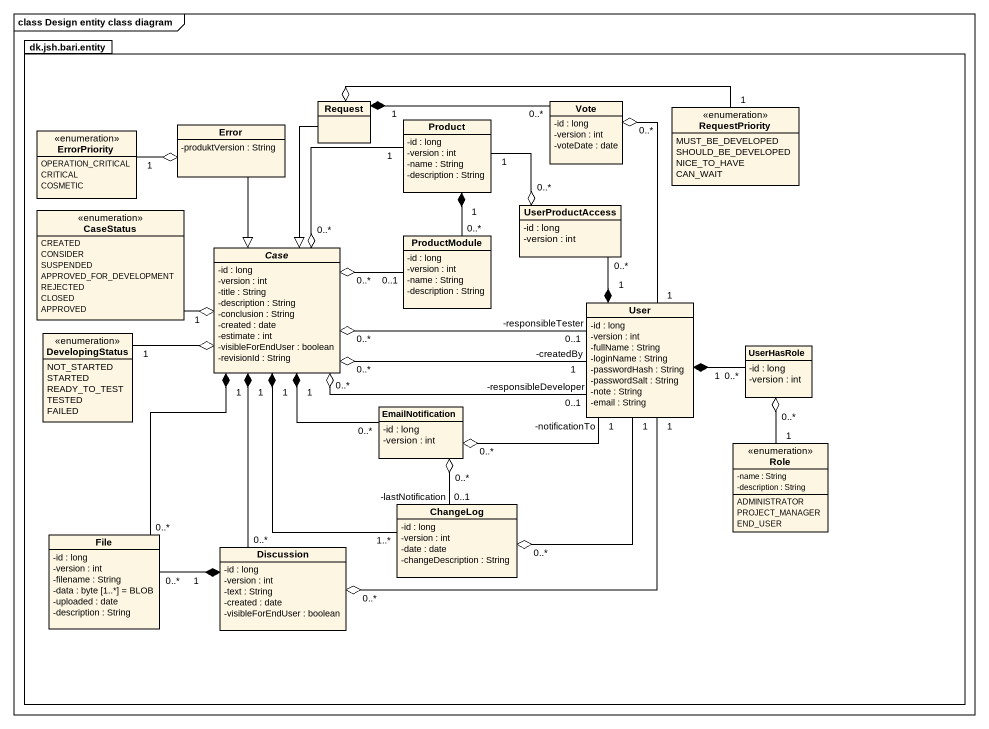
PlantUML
@startuml
mainframe class Design entity class diagram
hide circle
hide empty members
skinparam classAttributeIconSize 0
package "dk.jsh.bari.entity" as dk_jsh_bari_entity {
  class Request
  class Vote {
    -id : long
    -version : int
    -voteDate : date
  }
  enum RequestPriority {
    MUST_BE_DEVELOPED
    SHOULD_BE_DEVELOPED
    NICE_TO_HAVE
    CAN_WAIT
  }
  enum ErrorPriority {
    OPERATION_CRITICAL
    CRITICAL
    COSMETIC
  }
  class Error {
    -produktVersion : String
  }
  class Product {
    -id : long
    -version : int
    -name : String
    -description : String
  }
  enum CaseStatus {
    CREATED
    CONSIDER
    SUSPENDED
    APPROVED_FOR_DEVELOPMENT
    REJECTED
    CLOSED
    APPROVED
  }
  class UserProductAccess {
    -id : long
    -version : int
  }
  abstract class Case {
    -id : long
    -version : int
    -title : String
    -description : String
    -conclusion : String
    -created : date
    -estimate : int
    -visibleForEndUser : boolean
    -revisionId : String
  }
  class ProductModule {
    -id : long
    -version : int
    -name : String
    -description : String
  }
  class User {
    -id : long
    -version : int
    -fullName : String
    -loginName : String
    -passwordHash : String
    -passwordSalt : String
    -note : String
    -email : String
  }
  enum DevelopingStatus {
    NOT_STARTED
    STARTED
    READY_TO_TEST
    TESTED
    FAILED
  }
  class UserHasRole {
    -id : long
    -version : int
  }
  class EmailNotification {
    -id : long
    -version : int
  }
  enum Role {
    -name : String
    -description : String
    ADMINISTRATOR
    PROJECT_MANAGER
    END_USER
  }
  class ChangeLog {
    -id : long
    -version : int
    -date : date
    -changeDescription : String
  }
  class "File" as File_ {
    -id : long
    -version : int
    -filename : String
    -data : byte [1..*] = BLOB
    -uploaded : date
    -description : String
  }
  class Discussion {
    -id : long
    -version : int
    -text : String
    -created : date
    -visibleForEndUser : boolean
  }
}
Request "1" *-right- "0..*" Vote
Request o-right- "1" RequestPriority
Request --|> Case
Vote "0..*" o-- "1" User
Error o-left- "1" ErrorPriority
Error --|> Case
Product "1" *-- "0..*" ProductModule
UserProductAccess "0..*" o-up- "1" Product
Case "0..*" o-up- "1" Product
Case o-left- "1" CaseStatus
Case "0..*" o-right- "0..1" ProductModule
Case "0..*" o-right- "1\n-createdBy" User
Case "0..*" o-right- "0..1\n-responsibleDeveloper" User
Case "0..*" o-right- "0..1\n-responsibleTester" User
Case o-left- "1" DevelopingStatus
Case "1" *-- "0..*" EmailNotification
Case "1" *-- "1..*" ChangeLog
Case "1" *-- "0..*" File_
Case "1" *-- "0..*" Discussion
User "1" *-up- "0..*" UserProductAccess
User "1" *-right- "0..*" UserHasRole
UserHasRole "0..*" o-- "1" Role
EmailNotification "0..*" o-right- "1\n-notificationTo" User
EmailNotification "0..*" o-- "0..1\n-lastNotification" ChangeLog
ChangeLog "0..*" o-up- "1" User
Discussion "0..*" o-up- "1" User
Discussion "1" *-left- "0..*" File_
@enduml
